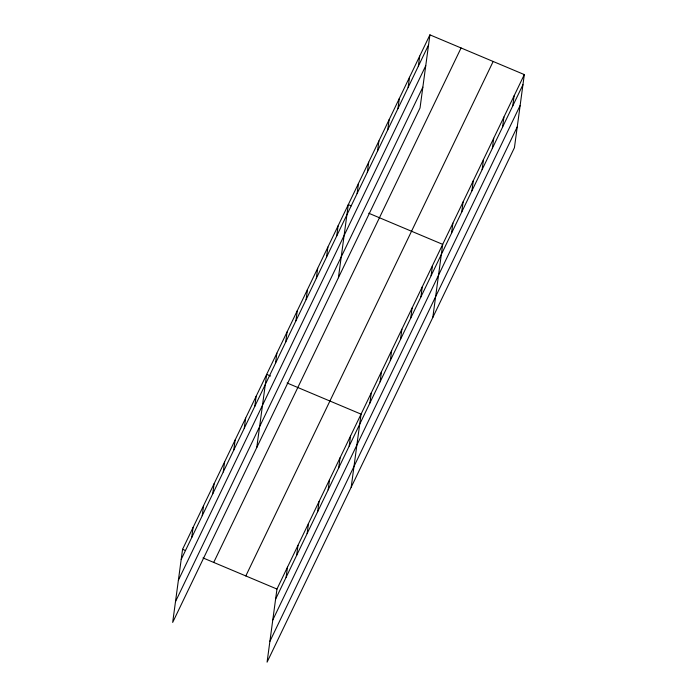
<?xml version="1.0" encoding="UTF-8"?>
<svg xmlns="http://www.w3.org/2000/svg" width="697" height="697" viewBox="0 0 697 697"><rect width="100%" height="100%" fill="white"/><g stroke="black" fill="none" stroke-linecap="round" stroke-linejoin="round"><path stroke-width="1.05" d="M429.918 34.85L182.57 549.314L172.682 622.412L420.038 107.948L429.918 34.85L524.318 74.588L514.43 147.686L267.082 662.15L276.962 589.052L524.318 74.588M191.71 537.561L193.078 527.446M202.226 515.693L203.594 505.586M212.733 493.824L214.101 483.718M223.249 471.965L224.617 461.858M233.765 450.096L235.133 439.99M244.272 428.237L245.64 418.122M254.788 406.368L256.156 396.262M256.784 447.491L266.663 374.394L270.558 376.031M275.507 363.285L276.866 353.17M285.709 342.061L287.077 331.955M295.911 320.838L297.279 310.731M306.114 299.623L307.482 289.508M316.316 278.399L317.684 268.284M326.518 257.176L327.886 247.069M286.11 577.299L287.478 567.192M336.721 235.952L338.089 225.845M296.626 555.431L297.985 545.324M338.411 277.72L348.291 204.622L351.21 205.85M307.133 533.571L308.501 523.456M357.125 193.513L358.493 183.398M317.649 511.703L319.017 501.596M367.336 172.29L368.696 162.183M328.156 489.843L329.524 479.728M377.539 151.066L378.907 140.96M338.672 467.975L340.04 457.868M387.741 129.842L389.109 119.736M349.188 446.106L350.547 436M397.943 108.627L399.311 98.512M351.183 487.229L361.063 414.14L287.112 383.002M408.146 87.404L409.514 77.297M369.898 403.023L371.266 392.916M418.348 66.18L419.716 56.074M380.1 381.799L381.468 371.693M390.311 360.584L391.67 350.469M400.514 339.361L401.881 329.245M410.716 318.137L412.084 308.03M420.918 296.913L422.286 286.807M431.121 275.698L432.488 265.583M432.811 317.457L442.691 244.359L368.739 213.23M451.525 233.251L452.893 223.145M461.728 212.027L463.096 201.921M471.93 190.804L473.298 180.697M482.141 169.589L483.5 159.474M492.343 148.365L493.711 138.259M502.546 127.142L503.914 117.035M512.748 105.918L514.116 95.811M181.203 559.421L428.55 44.956M178.388 580.209L425.745 65.745M175.496 601.624L422.844 87.16M213.718 562.427L461.074 47.962M245.814 575.94L493.162 61.475M275.594 599.159L522.95 84.703M272.788 619.947L520.136 105.482M269.887 641.362L517.244 126.898M182.57 549.314L185.489 550.543M203.01 557.922L276.962 589.052"/></g></svg>
